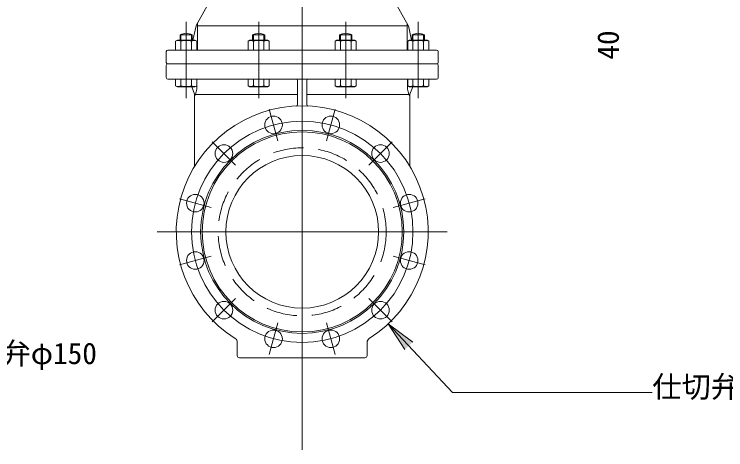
# Model space of a CAD drawing. Units: millimetres, scale not verified. Extents: x -6861 to 6881, y -3554 to 3095.
# Drawn here: x 2198 to 3130, y 261 to 832 of the extents above; entities that cross this region are included whole.
import ezdxf
from ezdxf.enums import TextEntityAlignment as Align

# ---------------------------------------------------------------- set-up
doc = ezdxf.new("R2010")
doc.units = ezdxf.units.MM
doc.header["$LTSCALE"] = 20
doc.linetypes.add('DASHED2', pattern=[3, 2, -1])
for name, color, linetype, lineweight in [('0-2_HIDEN', 7, 'DASHED2', 18), ('0-3_TEMP', 3, 'Continuous', 18), ('0-5_仕切弁', 7, 'Continuous', 18), ('0-6_寸法', 1, 'Continuous', 18), ('0-7_注釈', 1, 'Continuous', 18)]:
    doc.layers.add(name, color=color, linetype=linetype, lineweight=lineweight)
doc.styles.add('ＭＳ ゴシック', font='')
doc.styles.get('ＭＳ ゴシック').set_extended_font_data('MS Gothic')

msp = doc.modelspace()

# ---------------------------------------------------------------- linework, layer by layer
at = {"layer": '0-2_HIDEN'}
msp.add_circle((2574.8, 546.78), 110, dxfattribs=at)
at = {"layer": '0-3_TEMP'}
for p, q in [((2574.8, 1234.51), (2574.8, 261.37)), ((2574.8, 356.78), (2574.8, 1111.78)), ((2422.8, 721.78), (2422.8, 821.78)), ((2517.8, 721.78), (2517.8, 821.78)), ((2631.8, 721.78), (2631.8, 821.78)), ((2726.8, 721.78), (2726.8, 821.78)), ((2531.7, 707.6), (2542.83, 666.07)), ((2617.89, 707.6), (2606.76, 666.07)), ((2457.06, 664.51), (2487.47, 634.1)), ((2692.53, 664.51), (2662.12, 634.1)), ((2413.97, 589.87), (2455.5, 578.74)), ((2735.62, 589.87), (2694.09, 578.74)), ((2764.8, 546.78), (2384.8, 546.78)), ((2413.97, 503.68), (2455.5, 514.81)), ((2735.62, 503.68), (2694.09, 514.81)), ((2457.06, 429.04), (2487.47, 459.45)), ((2692.53, 429.04), (2662.12, 459.45)), ((2531.7, 385.95), (2542.83, 427.48)), ((2617.89, 385.95), (2606.76, 427.48))]:
    msp.add_line(p, q, dxfattribs=at)
msp.add_circle((2574.8, 546.78), 145, dxfattribs=at)
at = {"layer": '0-5_仕切弁'}
for p, q in [((2507.04, 943.82), (2435.94, 817.04)), ((2642.55, 943.82), (2713.65, 817.04)), ((2431.64, 797.78), (2435.73, 816.49)), ((2437.51, 784.78), (2437.51, 819.83)), ((2712.08, 816.78), (2437.51, 816.78)), ((2712.08, 784.78), (2712.08, 819.83)), ((2717.95, 797.78), (2713.86, 816.49)), ((2414.8, 804.78), (2430.8, 804.78)), ((2414.8, 804.78), (2414.8, 797.78)), ((2415.88, 805.3), (2415.88, 797.78)), ((2429.72, 805.3), (2429.72, 797.78)), ((2430.8, 804.78), (2430.8, 797.78)), ((2509.8, 804.78), (2525.8, 804.78)), ((2509.8, 804.78), (2509.8, 797.78)), ((2510.88, 805.3), (2510.88, 797.78)), ((2524.72, 805.3), (2524.72, 797.78)), ((2525.8, 804.78), (2525.8, 797.78)), ((2623.8, 804.78), (2639.8, 804.78)), ((2623.8, 804.78), (2623.8, 797.78)), ((2624.88, 805.3), (2624.88, 797.78)), ((2638.72, 805.3), (2638.72, 797.78)), ((2639.8, 804.78), (2639.8, 797.78)), ((2718.8, 804.78), (2734.8, 804.78)), ((2718.8, 804.78), (2718.8, 797.78)), ((2719.88, 805.3), (2719.88, 797.78)), ((2733.72, 805.3), (2733.72, 797.78)), ((2734.8, 804.78), (2734.8, 797.78)), ((2411.3, 797.78), (2408.94, 796.42)), ((2408.94, 796.42), (2408.94, 784.78)), ((2411.3, 797.78), (2434.3, 797.78)), ((2415.87, 796.42), (2415.87, 784.78)), ((2429.72, 796.42), (2429.72, 784.78)), ((2434.3, 797.78), (2436.65, 796.42)), ((2436.65, 796.42), (2436.65, 784.78)), ((2506.3, 797.78), (2503.94, 796.42)), ((2503.94, 796.42), (2503.94, 784.78)), ((2506.3, 797.78), (2529.3, 797.78)), ((2510.87, 796.42), (2510.87, 784.78)), ((2524.72, 796.42), (2524.72, 784.78)), ((2529.3, 797.78), (2531.65, 796.42)), ((2531.65, 796.42), (2531.65, 784.78)), ((2620.3, 797.78), (2617.94, 796.42)), ((2617.94, 796.42), (2617.94, 784.78)), ((2620.3, 797.78), (2643.3, 797.78)), ((2624.87, 796.42), (2624.87, 784.78)), ((2638.72, 796.42), (2638.72, 784.78)), ((2643.3, 797.78), (2645.65, 796.42)), ((2645.65, 796.42), (2645.65, 784.78)), ((2715.3, 797.78), (2712.94, 796.42)), ((2712.94, 796.42), (2712.94, 784.78)), ((2715.3, 797.78), (2738.3, 797.78)), ((2719.87, 796.42), (2719.87, 784.78)), ((2733.72, 796.42), (2733.72, 784.78)), ((2738.3, 797.78), (2740.65, 796.42)), ((2740.65, 796.42), (2740.65, 784.78)), ((2750.8, 784.78), (2398.8, 784.78)), ((2396.8, 782.78), (2396.8, 768.78)), ((2752.8, 782.78), (2752.8, 768.78)), ((2396.8, 748.78), (2396.8, 764.78)), ((2750.8, 766.78), (2398.8, 766.78)), ((2752.8, 748.78), (2752.8, 764.78)), ((2750.8, 746.78), (2398.8, 746.78)), ((2408.94, 738.14), (2408.94, 746.78)), ((2415.87, 738.14), (2415.87, 746.78)), ((2429.72, 738.14), (2429.72, 746.78)), ((2436.65, 738.14), (2436.65, 746.78)), ((2436.92, 736.78), (2436.92, 746.78)), ((2503.94, 738.14), (2503.94, 746.78)), ((2510.87, 738.14), (2510.87, 746.78)), ((2524.72, 738.14), (2524.72, 746.78)), ((2531.65, 738.14), (2531.65, 746.78)), ((2617.94, 738.14), (2617.94, 746.78)), ((2624.87, 738.14), (2624.87, 746.78)), ((2638.72, 738.14), (2638.72, 746.78)), ((2645.65, 738.14), (2645.65, 746.78)), ((2712.68, 736.78), (2712.68, 746.78)), ((2712.94, 738.14), (2712.94, 746.78)), ((2719.87, 738.14), (2719.87, 746.78)), ((2733.72, 738.14), (2733.72, 746.78)), ((2740.65, 738.14), (2740.65, 746.78)), ((2411.3, 736.78), (2408.94, 738.14)), ((2411.3, 736.78), (2434.3, 736.78)), ((2430.05, 736.78), (2433.67, 727.12)), ((2434.3, 736.78), (2436.65, 738.14)), ((2506.3, 736.78), (2503.94, 738.14)), ((2506.3, 736.78), (2529.3, 736.78)), ((2529.3, 736.78), (2531.65, 738.14)), ((2568.8, 713.58), (2568.8, 744.78)), ((2580.8, 713.58), (2580.8, 744.78)), ((2620.3, 736.78), (2617.94, 738.14)), ((2620.3, 736.78), (2643.3, 736.78)), ((2643.3, 736.78), (2645.65, 738.14)), ((2715.3, 736.78), (2712.94, 738.14)), ((2715.3, 736.78), (2738.3, 736.78)), ((2719.55, 736.78), (2715.92, 727.12)), ((2738.3, 736.78), (2740.65, 738.14)), ((2433.8, 726.41), (2433.8, 632.47)), ((2568.8, 726.78), (2435.05, 726.78)), ((2580.8, 726.78), (2714.55, 726.78)), ((2715.8, 726.41), (2715.8, 632.47)), ((2489.8, 384.78), (2489.8, 402)), ((2659.8, 384.78), (2659.8, 402)), ((2492.8, 381.78), (2656.8, 381.78))]:
    msp.add_line(p, q, dxfattribs=at)
for centre, radius in [((2537.27, 686.84), 11.5), ((2612.33, 686.84), 11.5), ((2574.8, 546.78), 133), ((2574.8, 546.78), 131), ((2472.27, 649.31), 11.5), ((2677.33, 649.31), 11.5), ((2574.8, 546.78), 100), ((2434.74, 584.31), 11.5), ((2714.86, 584.31), 11.5), ((2434.74, 509.25), 11.5), ((2714.86, 509.25), 11.5), ((2472.27, 444.25), 11.5), ((2677.33, 444.25), 11.5), ((2537.27, 406.72), 11.5), ((2612.33, 406.72), 11.5)]:
    msp.add_circle(centre, radius, dxfattribs=at)
for centre, radius, start, end in [((2437.69, 816.06), 2, 150.717, 167.661), ((2711.91, 816.06), 2, 12.339, 29.283), ((2422.8, 789.78), 17, 61.928, 118.072), ((2517.8, 789.78), 17, 61.928, 118.072), ((2631.8, 789.78), 17, 61.928, 118.072), ((2726.8, 789.78), 17, 61.928, 118.072), ((2412.4, 791.35), 6.13, 55.616, 115.616), ((2422.8, 774.56), 22.93, 72.412, 107.588), ((2433.19, 791.35), 6.13, 64.384, 124.384), ((2507.4, 791.35), 6.13, 55.616, 115.616), ((2517.8, 774.56), 22.93, 72.412, 107.588), ((2528.19, 791.35), 6.13, 64.384, 124.384), ((2621.4, 791.35), 6.13, 55.616, 115.616), ((2631.8, 774.56), 22.93, 72.412, 107.588), ((2642.19, 791.35), 6.13, 64.384, 124.384), ((2716.4, 791.35), 6.13, 55.616, 115.616), ((2726.8, 774.56), 22.93, 72.412, 107.588), ((2737.19, 791.35), 6.13, 64.384, 124.384), ((2398.8, 782.78), 2, 90, 180), ((2750.8, 782.78), 2, 0, 90), ((2398.8, 768.78), 2, 180, 270), ((2398.8, 764.78), 2, 90, 180), ((2750.8, 768.78), 2, 270, 0), ((2750.8, 764.78), 2, 0, 90), ((2398.8, 748.78), 2, 180, 270), ((2566.8, 744.78), 2, 0, 90), ((2582.8, 744.78), 2, 90, 180), ((2750.8, 748.78), 2, 270, 0), ((2412.4, 743.2), 6.13, 244.384, 304.384), ((2422.8, 759.99), 22.93, 252.412, 287.588), ((2433.19, 743.2), 6.13, 235.616, 295.616), ((2409.23, 736.78), 27.69, 332.538, 0), ((2507.4, 743.2), 6.13, 244.384, 304.384), ((2517.8, 759.99), 22.93, 252.412, 287.588), ((2528.19, 743.2), 6.13, 235.616, 295.616), ((2621.4, 743.2), 6.13, 244.384, 304.384), ((2631.8, 759.99), 22.93, 252.412, 287.588), ((2642.19, 743.2), 6.13, 235.616, 295.616), ((2740.36, 736.78), 27.69, 180, 207.462), ((2716.4, 743.2), 6.13, 244.384, 304.384), ((2726.8, 759.99), 22.93, 252.412, 287.588), ((2737.19, 743.2), 6.13, 235.616, 295.616), ((2431.8, 726.41), 2, 0, 20.556), ((2717.8, 726.41), 2, 159.444, 180), ((2574.8, 546.78), 165, 302.152, 237.848), ((2566.8, 713.58), 2, 272.746, 0), ((2582.8, 713.58), 2, 180, 267.254), ((2483.8, 402), 6, 0, 57.848), ((2665.8, 402), 6, 122.152, 180), ((2492.8, 384.78), 3, 180, 270), ((2656.8, 384.78), 3, 270, 0)]:
    msp.add_arc(centre, radius, start, end, dxfattribs=at)
at = {"layer": '0-7_注釈'}
for p, q in [((2687.51, 426.27), (2771.65, 336.32)), ((2687.51, 426.27), (2719.49, 402.25)), ((2687.51, 426.27), (2709.35, 392.76)), ((2771.65, 336.32), (3033.24, 336.32))]:
    msp.add_line(p, q, dxfattribs=at)
at = {"layer": '0-7_注釈', "color": 20}
msp.add_solid([(2719.49, 402.25), (2709.35, 392.76), (2687.51, 426.27)], dxfattribs=at)

# ---------------------------------------------------------------- texts
at = {"layer": '0-6_寸法', "style": 'ＭＳ ゴシック'}
msp.add_text('40', height=28.15, rotation=90, dxfattribs=at).set_placement((2997.93, 772.29), align=Align.BOTTOM_LEFT)
at = {"layer": '0-7_注釈', "style": 'ＭＳ ゴシック'}
for s, p in [('仕切弁φ150', (2104.16, 365.08)), ('仕切弁φ200', (3033.24, 321.32))]:
    msp.add_text(s, height=28.15, dxfattribs=at).set_placement(p, align=Align.BOTTOM_LEFT)

doc.saveas('drawing.dxf')
